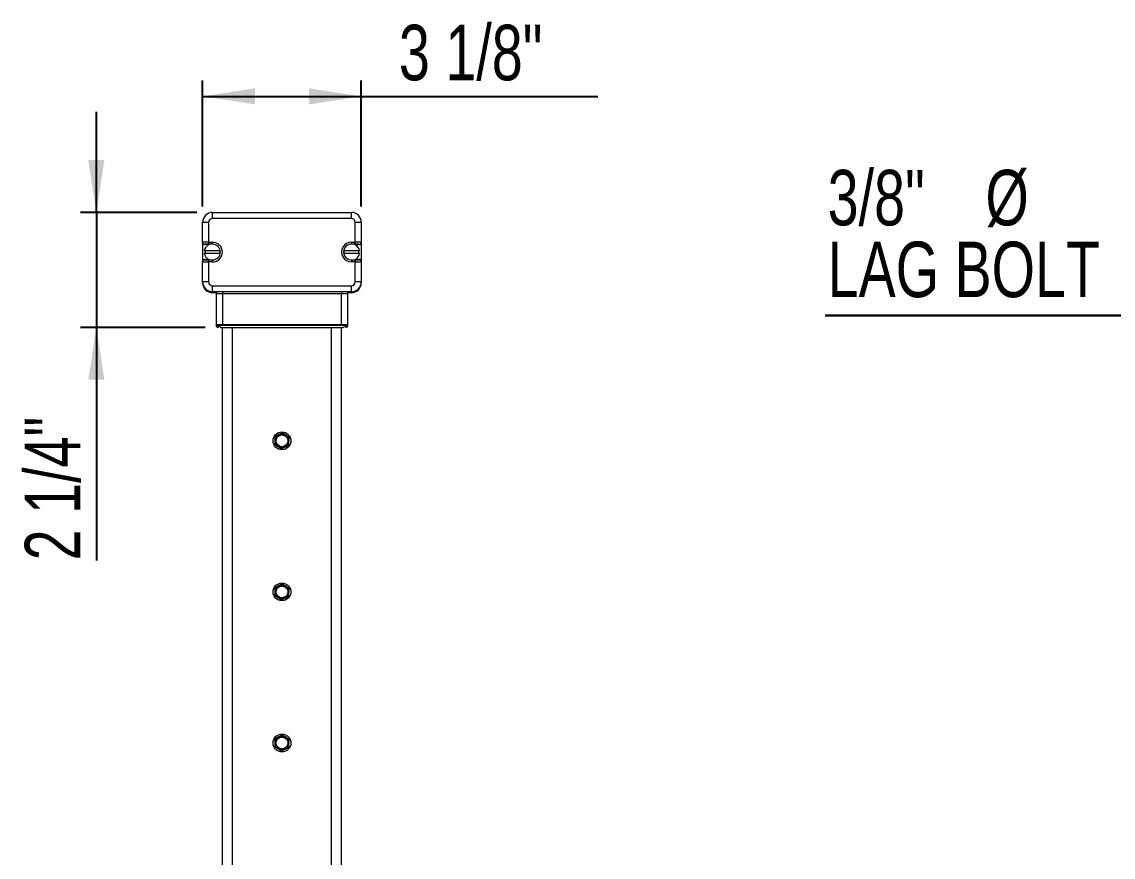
# Model space of a CAD drawing. Header units: inches. Extents: x 0.03 to 2.74, y 0.01 to 1.91.
# Drawn here: x 1.4196 to 1.6453, y 1.2277 to 1.4005 of the extents above; entities that cross this region are included whole.
import ezdxf

# ---------------------------------------------------------------- set-up
doc = ezdxf.new("R2010")
doc.units = ezdxf.units.IN
doc.header["$MEASUREMENT"] = 0
doc.layers.add('SLD-0_0', color=7, linetype='Continuous')
doc.styles.add('SLDTEXTSTYLE0', font='TXT', dxfattribs={"width": 0.75})
doc.dimstyles.new('SLDDIMSTYLE6', dxfattribs={"dimtxt": 0.01148293963254593, "dimasz": 0.01083333333333333, "dimexe": 0, "dimexo": 0.0625, "dimgap": 0.002870734908136483, "dimtad": 1, "dimdec": 0, "dimlfac": 8, "dimrnd": 1e-09, "dimzin": 12, "dimdsep": 46, "dimtxsty": 'SLDTEXTSTYLE0', "dimsah": 1, "dimcen": 0.09, "dimadec": 0, "dimazin": 3, "dimtfac": 1, "dimtdec": 0, "dimtmove": 0, "dimatfit": 0, "dimfxl": 1, "dimfrac": 2, "dimtolj": 1, "dimtzin": 12, "dimarcsym": 0})
doc.dimstyles.new('SLDDIMSTYLE7', dxfattribs={"dimtxt": 0.01148293963254593, "dimasz": 0.01083333333333333, "dimexe": 0, "dimexo": 0.0625, "dimgap": 0.002870734908136483, "dimtad": 1, "dimdec": 3, "dimlfac": 8, "dimrnd": 1e-09, "dimzin": 12, "dimdsep": 46, "dimtxsty": 'SLDTEXTSTYLE0', "dimsah": 1, "dimcen": 0.09, "dimadec": 0, "dimazin": 3, "dimtfac": 1, "dimtdec": 3, "dimtofl": 0, "dimtmove": 0, "dimatfit": 3, "dimfxl": 1, "dimfrac": 2, "dimtolj": 1, "dimtzin": 12, "dimarcsym": 0})

# ---------------------------------------------------------------- blocks, each defined once
blk = doc.blocks.new('_D_4')
at = {"layer": 'SLD-0_0', "color": 7}
for p, q in [((1.434976110417624, 1.361119752845428), (1.434976110417624, 1.381953086178761)), ((1.455735466623463, 1.361119752845428), (1.43169527052261, 1.361119752845428)), ((1.434976110417624, 1.361119752845428), (1.434976110417624, 1.337333663606582)), ((1.45747841281769, 1.337333663606582), (1.43169527052261, 1.337333663606582)), ((1.434976110417624, 1.337333663606582), (1.434976110417624, 1.289147884537571))]:
    blk.add_line(p, q, dxfattribs=at)
for points in [[(1.434976110417624, 1.361119752845428), (1.43664277708429, 1.371953086178761), (1.433309443750957, 1.371953086178761)], [(1.434976110417624, 1.337333663606582), (1.433309443750957, 1.326500330273249), (1.43664277708429, 1.326500330273249)]]:
    blk.add_solid(points, dxfattribs=at)
at = {"layer": 'SLD-0_0', "color": 7, "insert": (1.42017382395247, 1.289147884537571, -0.002365679388276322), "char_height": 0.01148293963254593, "attachment_point": 1, "rotation": 90.00000000000041, "style": 'SLDTEXTSTYLE0'}
blk.add_mtext('2 1/4"', dxfattribs=at)
blk = doc.blocks.new('_D_5')
at = {"layer": 'SLD-0_0', "color": 7}
for p, q in [((1.456965781584093, 1.362350067806057), (1.456965781584093, 1.388415036695874)), ((1.489774180534224, 1.362350067806057), (1.489774180534224, 1.388415036695874)), ((1.456965781584093, 1.385134196800861), (1.489774180534224, 1.385134196800861)), ((1.489774180534224, 1.385134196800861), (1.53869294807753, 1.385134196800861))]:
    blk.add_line(p, q, dxfattribs=at)
for points in [[(1.456965781584093, 1.385134196800861), (1.467799114917426, 1.383467530134194), (1.467799114917426, 1.386800863467528)], [(1.489774180534224, 1.385134196800861), (1.478940847200891, 1.386800863467528), (1.478940847200891, 1.383467530134194)]]:
    blk.add_solid(points, dxfattribs=at)
at = {"layer": 'SLD-0_0', "color": 7, "insert": (1.497561694618168, 1.399936483266014, -0.002365679388276592), "char_height": 0.01148293963254593, "attachment_point": 1, "style": 'SLDTEXTSTYLE0'}
blk.add_mtext('3 1/8"', dxfattribs=at)
blk = doc.blocks.new('SW_NOTE_36')
at = {"layer": 'SLD-0_0', "color": 0}
for p, q in [((-0.07193285331312173, -7.284927983104701e-16), (0, -7.284927983104701e-16)), ((0, -7.284927983104701e-16), (-0.07193285331312173, -7.284927983104701e-16)), ((-0.07193285331312173, -7.284927983104701e-16), (0, -7.284927983104701e-16)), ((0, -7.284927983104701e-16), (-0.07193285331312173, -7.284927983104701e-16)), ((-0.07193285331312173, -7.284927983104701e-16), (0, -7.284927983104701e-16)), ((0, -7.284927983104701e-16), (-0.07193285331312173, -7.284927983104701e-16))]:
    blk.add_line(p, q, dxfattribs=at)
at = {"layer": 'SLD-0_0', "color": 0, "char_height": 0.01148293963254593, "attachment_point": 1, "style": 'SLDTEXTSTYLE0'}
for s, insert in [('3/8"', (-0.07142639023296192, 0.03009920391843023)), ('%%c', (-0.03877975431413034, 0.03009920391843023)), ('LAG BOLT', (-0.07142639023296192, 0.01525112475026337))]:
    blk.add_mtext(s, dxfattribs=dict(at, insert=insert))

msp = doc.modelspace()

# ---------------------------------------------------------------- linework, layer by layer
at = {"color": 7, "linetype": 'Continuous', "lineweight": 15}
for p, q in [((1.458196096544721, 1.359069227911044), (1.456965781584092, 1.359069227911045)), ((1.456965781584092, 1.354923186499572), (1.456965781584092, 1.359069227911045)), ((1.458196096544721, 1.359069227911044), (1.458196096544721, 1.354951828863)), ((1.459016306518475, 1.359889437884798), (1.459016306518475, 1.361119752845428)), ((1.459016306518475, 1.361119752845428), (1.48772365559984, 1.361119752845428)), ((1.48772365559984, 1.359889437884798), (1.459016306518475, 1.359889437884798)), ((1.48772365559984, 1.359889437884798), (1.48772365559984, 1.361119752845428)), ((1.488543865573593, 1.354951828863), (1.488543865573593, 1.359069227911044)), ((1.489774180534223, 1.359069227911045), (1.488543865573593, 1.359069227911044)), ((1.489774180534223, 1.359069227911045), (1.489774180534223, 1.354923186499572)), ((1.456965781584092, 1.354865901772715), (1.456965781584092, 1.354923186499572)), ((1.456965781584092, 1.354865901772715), (1.456965781584092, 1.350969404443074)), ((1.457375886570968, 1.354513331337573), (1.457375886570968, 1.354455546808682)), ((1.458196096544721, 1.354951828863), (1.459016306518475, 1.354951828863)), ((1.458196096544721, 1.354951828863), (1.458196096544721, 1.354541973701001)), ((1.459016306518475, 1.354541973701001), (1.458196096544721, 1.354541973701001)), ((1.459016306518475, 1.354951828863), (1.459016306518475, 1.354541973701001)), ((1.48772365559984, 1.354951828863), (1.488543865573593, 1.354951828863)), ((1.48772365559984, 1.354541973701001), (1.48772365559984, 1.354951828863)), ((1.488543865573593, 1.354541973701001), (1.48772365559984, 1.354541973701001)), ((1.488543865573593, 1.354541973701001), (1.488543865573593, 1.354951828863)), ((1.489364075547346, 1.354455546808682), (1.489364075547346, 1.354513331337573)), ((1.489774180534223, 1.354923186499572), (1.489774180534223, 1.354865901772715)), ((1.489774180534223, 1.354865901772715), (1.489774180534223, 1.350969404443074)), ((1.460638166749221, 1.35316371610002), (1.457311532101577, 1.35316371610002)), ((1.457311532101577, 1.352671590115769), (1.460534387556768, 1.352671590115768)), ((1.45824062245026, 1.354455546808682), (1.457375886570968, 1.354455546808682)), ((1.486204733351067, 1.352676837333693), (1.489427569564837, 1.352665700714578)), ((1.489429270112602, 1.353157823760688), (1.486206433898832, 1.353168960379803)), ((1.488499339668057, 1.354455546808682), (1.489364075547346, 1.354455546808682)), ((1.456965781584092, 1.350912119716217), (1.456965781584092, 1.350969404443074)), ((1.456965781584092, 1.346766078304745), (1.456965781584092, 1.350912119716217)), ((1.457375886570968, 1.351379759407107), (1.457375886570968, 1.351321974878217)), ((1.457375886570968, 1.351379759407107), (1.458240622450259, 1.351379759407107)), ((1.458196096544721, 1.350883477352789), (1.458196096544721, 1.351293332514788)), ((1.458196096544721, 1.351293332514788), (1.459016306518475, 1.351293332514788)), ((1.458196096544721, 1.350883477352789), (1.458196096544721, 1.346766078304745)), ((1.459016306518475, 1.350883477352789), (1.458196096544721, 1.350883477352789)), ((1.459016306518475, 1.350883477352789), (1.459016306518475, 1.351293332514788)), ((1.48772365559984, 1.351293332514788), (1.48772365559984, 1.350883477352789)), ((1.48772365559984, 1.351293332514788), (1.488543865573593, 1.351293332514788)), ((1.488543865573593, 1.350883477352789), (1.48772365559984, 1.350883477352789)), ((1.489364075547346, 1.351379759407107), (1.488499339668057, 1.351379759407108)), ((1.488543865573593, 1.351293332514788), (1.488543865573593, 1.350883477352789)), ((1.488543865573593, 1.346766078304745), (1.488543865573593, 1.350883477352789)), ((1.489364075547346, 1.351321974878217), (1.489364075547346, 1.351379759407107)), ((1.489774180534223, 1.350969404443074), (1.489774180534223, 1.350912119716217)), ((1.489774180534223, 1.350912119716217), (1.489774180534223, 1.346766078304745)), ((1.458196096544721, 1.346766078304745), (1.456965781584092, 1.346766078304745)), ((1.456965781584093, 1.346561025811307), (1.456965781584093, 1.346766078304745)), ((1.459016306518475, 1.345945868330992), (1.48772365559984, 1.345945868330992)), ((1.459016306518475, 1.344715553370362), (1.459016306518475, 1.345945868330992)), ((1.48772365559984, 1.344715553370362), (1.48772365559984, 1.345945868330992)), ((1.489774180534223, 1.346766078304745), (1.488543865573593, 1.346766078304745)), ((1.489774180534224, 1.346766078304745), (1.489774180534224, 1.346561025811307)), ((1.461066831452858, 1.344715553370362), (1.459016306518475, 1.344715553370362)), ((1.459426411505353, 1.344510500876924), (1.459016306518476, 1.344510500876924)), ((1.461066831452858, 1.344305448383485), (1.459836516492228, 1.344305448383485)), ((1.459836516492228, 1.337948821086897), (1.459836516492228, 1.344305448383485)), ((1.485673130665456, 1.344715553370362), (1.461066831452858, 1.344715553370362)), ((1.461066831452858, 1.344715553370362), (1.461066831452858, 1.344305448383485)), ((1.485673130665456, 1.344305448383485), (1.461066831452858, 1.344305448383485)), ((1.461066831452858, 1.344305448383485), (1.461066831452858, 1.337948821086897)), ((1.48772365559984, 1.344715553370362), (1.485673130665456, 1.344715553370362)), ((1.485673130665456, 1.344715553370362), (1.485673130665456, 1.344305448383485)), ((1.486903445626086, 1.344305448383485), (1.485673130665456, 1.344305448383485)), ((1.485673130665456, 1.337948821086897), (1.485673130665456, 1.344305448383485)), ((1.486903445626086, 1.344305448383485), (1.486903445626086, 1.337948821086897)), ((1.487723655599841, 1.344510500876923), (1.487313550612964, 1.344510500876924)), ((1.459836516492228, 1.337948821086897), (1.461066831452858, 1.337948821086897)), ((1.459836516492229, 1.337538716100021), (1.459836516492229, 1.337948821086897)), ((1.461066831452858, 1.337743768593459), (1.460041568985667, 1.337743768593459)), ((1.460246621479106, 1.337743768593459), (1.460246621479106, 1.337538716100021)), ((1.460759252712702, 1.337333663606582), (1.485980709405615, 1.337333663606582)), ((1.461066831452858, 1.337948821086897), (1.485673130665456, 1.337948821086897)), ((1.461066831452858, 1.337948821086897), (1.461066831452858, 1.337743768593459)), ((1.485673130665456, 1.337743768593459), (1.461066831452858, 1.337743768593459)), ((1.461066831452857, 0.910250330273249), (1.461066831452857, 1.337333663606582)), ((1.46311735638724, 0.910250330273249), (1.46311735638724, 1.337333663606582)), ((1.483622605731072, 0.910250330273249), (1.483622605731072, 1.337333663606582)), ((1.485673130665456, 1.337948821086897), (1.485673130665456, 1.337743768593459)), ((1.485673130665456, 1.337948821086897), (1.486903445626086, 1.337948821086897)), ((1.486698393132648, 1.337743768593459), (1.485673130665456, 1.337743768593459)), ((1.485673130665455, 0.910250330273249), (1.485673130665455, 1.337333663606582)), ((1.486493340639211, 1.337538716100021), (1.486493340639211, 1.337743768593459)), ((1.486903445626088, 1.337948821086897), (1.486903445626088, 1.337538716100021)), ((1.471942511678888, 1.314712773581502), (1.471995880854952, 1.314742917233819)), ((1.473385648935844, 1.315527877559647), (1.47343843869255, 1.315496730323553)), ((1.473354313182486, 1.31221318653016), (1.473301523425778, 1.312244333766255)), ((1.474797450439441, 1.313028290508305), (1.474744081263367, 1.312998146855982)), ((1.471942511678888, 1.283462773581502), (1.471995880854952, 1.283492917233819)), ((1.473385648935844, 1.284277877559647), (1.47343843869255, 1.284246730323553)), ((1.473354313182486, 1.28096318653016), (1.473301523425778, 1.280994333766255)), ((1.474797450439441, 1.281778290508305), (1.474744081263367, 1.281748146855982)), ((1.473385648935844, 1.253027877559647), (1.47343843869255, 1.252996730323553)), ((1.471942511678888, 1.252212773581502), (1.471995880854952, 1.252242917233819)), ((1.473354313182486, 1.24971318653016), (1.473301523425778, 1.249744333766255)), ((1.474797450439441, 1.250528290508305), (1.474744081263367, 1.250498146855982))]:
    msp.add_line(p, q, dxfattribs=at)
at = {"color": 8, "linetype": 'Continuous', "lineweight": 15}
for p, q in [((1.459016306518475, 1.354541973701001), (1.459016306518475, 1.354502453117262)), ((1.48772365559984, 1.354541973701001), (1.48772365559984, 1.354492484526191)), ((1.459016306518475, 1.351293332514788), (1.459016306518475, 1.351332853098528)), ((1.48772365559984, 1.351293332514788), (1.48772365559984, 1.351342821689599))]:
    msp.add_line(p, q, dxfattribs=at)
at = {"color": 7, "linetype": 'Continuous', "lineweight": 15}
for centre, radius in [((1.473369981059163, 1.313870532044902), 0.001845472440945128), ((1.47336998105916, 1.313870532044902), 0.001420645347415421), ((1.47336998105916, 1.313870532044902), 0.001217696012070264), ((1.473369981059163, 1.282620532044902), 0.001845472440945128), ((1.47336998105916, 1.282620532044902), 0.001420645347415421), ((1.47336998105916, 1.282620532044902), 0.001217696012070264), ((1.473369981059163, 1.251370532044902), 0.001845472440945128), ((1.47336998105916, 1.251370532044902), 0.001420645347415238), ((1.47336998105916, 1.251370532044902), 0.001217696012070264)]:
    msp.add_circle(centre, radius, dxfattribs=at)
for centre, radius, start, end in [((1.459016306518475, 1.359069227911045), 0.00205052493438318, 90, 180), ((1.459016306518475, 1.359069227911044), 0.0008202099737533164, 90, 180), ((1.487723655599839, 1.359069227911045), 0.002050524934383402, 0, 89.99999999999379), ((1.48772365559984, 1.359069227911044), 0.0008202099737533164, 3.102185814112961e-11, 90), ((1.457375761696576, 1.35492331145008), 0.0004099801315251024, 180.0174621556976, 270.0174515182276), ((1.459016306518476, 1.352917653107894), 0.001722440944881916, 113.25595543317, 171.7867892982638), ((1.459016306518475, 1.352917653107895), 0.00203417575510545, 270.0000000000008, 90), ((1.459016306518475, 1.352917653107895), 0.001624320593106354, 270.0000000000008, 90), ((1.48772365559984, 1.352917653107895), 0.00203417575510545, 90, 270.0000000000008), ((1.48772365559984, 1.352917653107895), 0.001624320593106354, 90, 270.0000000000008), ((1.487723655599841, 1.352917653107895), 0.001722440944882163, 8.015223993350176, 65.90516140802795), ((1.489364200421738, 1.35492331145008), 0.0004099801315253245, 269.982548481743, 359.9825378443041), ((1.459016306518476, 1.352917653107894), 0.001722440944881884, 188.2132107017297, 246.7440445667716), ((1.459016306518476, 1.352917653107894), 0.00155839895013131, 170.9152797126032, 189.0847202873815), ((1.459016306518476, 1.352917653107894), 0.001558398950131275, 350.9152797126201, 9.084720287388752), ((1.487723655599841, 1.352917653107895), 0.001558398950131171, 170.7172930042185, 188.8867335789905), ((1.487723655599841, 1.352917653107895), 0.001722440944881998, 294.0948385919924, 351.5888025898879), ((1.487723655599841, 1.352917653107895), 0.001558398950131492, 350.7172930042368, 8.886733579003353), ((1.457375761696576, 1.350911994765709), 0.0004099801315256701, 89.98254848177322, 179.9825378442412), ((1.489364200421738, 1.350911994765709), 0.0004099801315256701, 0.01746215575881498, 90.01745151822678), ((1.459016306518475, 1.346766078304745), 0.00205052493438318, 180, 270.0000000000008), ((1.459016306518476, 1.346561025811307), 0.00205052493438318, 179.9999999999876, 270.0000000000008), ((1.459016306518475, 1.346766078304745), 0.0008202099737533164, 180, 270.0000000000008), ((1.48772365559984, 1.346766078304745), 0.0008202099737535384, 270.0000000000008, 0), ((1.48772365559984, 1.346766078304745), 0.00205052493438318, 270.0000000000008, 0), ((1.487723655599841, 1.346561025811307), 0.002050524934383402, 270.0000000000008, 1.240874325644782e-11), ((1.459426411505351, 1.344305448383485), 0.0004101049868767692, 6.204371628225921e-11, 90.00000000003104), ((1.459426411505353, 1.344100395890047), 0.0004101049868765472, 359.9999999998121, 90), ((1.487313550612963, 1.344305448383485), 0.0004101049868767692, 89.99999999996899, 180), ((1.487313550612964, 1.344100395890047), 0.0004101049868767692, 90, 179.999999999938), ((1.460041568985667, 1.337948821086897), 0.0002050524934384956, 180, 270.0000000000008), ((1.460041568985668, 1.337538716100021), 0.0002050524934384956, 179.9999999997442, 0), ((1.460759252712702, 1.33764124234674), 0.0003075787401574907, 160.5287793655146, 270.0000000000008), ((1.485980709405615, 1.33764124234674), 0.0003075787401575647, 270.0000000000008, 19.4712206345244), ((1.486698393132649, 1.337538716100021), 0.0002050524934382736, 179.9999999998759, 1.240874325645184e-10), ((1.486698393132648, 1.337948821086897), 0.0002050524934380515, 270.0000000000008, 0), ((1.47336998105916, 1.313870532044902), 0.00143536745406842, 175.7205514342536, 235.7205514342297), ((1.47336998105916, 1.313870532044902), 0.001435367454068015, 115.7205514342192, 175.7205514342536), ((1.47336998105916, 1.313870532044902), 0.001435367454068179, 55.72055143421156, 115.7205514342192), ((1.47336998105916, 1.313870532044902), 0.001435367454068712, 355.7205514342386, 55.72055143421156), ((1.47336998105916, 1.313870532044902), 0.001435367454068868, 235.7205514342297, 295.7205514342446), ((1.47336998105916, 1.313870532044902), 0.001435367454068868, 295.7205514342446, 355.7205514342386), ((1.47336998105916, 1.282620532044902), 0.00143536745406842, 175.7205514342536, 235.7205514342297), ((1.47336998105916, 1.282620532044902), 0.001435367454068015, 115.7205514342192, 175.7205514342536), ((1.47336998105916, 1.282620532044902), 0.001435367454068179, 55.72055143421156, 115.7205514342192), ((1.47336998105916, 1.282620532044902), 0.001435367454068868, 295.7205514342446, 355.7205514342386), ((1.47336998105916, 1.282620532044902), 0.001435367454068712, 355.7205514342386, 55.72055143421156), ((1.47336998105916, 1.282620532044902), 0.001435367454068868, 235.7205514342297, 295.7205514342446), ((1.47336998105916, 1.251370532044902), 0.001435367454068053, 175.7205514342447, 235.7205514342197), ((1.47336998105916, 1.251370532044902), 0.001435367454068032, 115.7205514342154, 175.7205514342447), ((1.47336998105916, 1.251370532044902), 0.001435367454068362, 55.72055143421656, 115.7205514342154), ((1.47336998105916, 1.251370532044902), 0.001435367454068696, 295.7205514342484, 355.7205514342476), ((1.47336998105916, 1.251370532044902), 0.001435367454068696, 355.7205514342476, 55.72055143421656), ((1.47336998105916, 1.251370532044902), 0.001435367454068668, 235.7205514342197, 295.7205514342484)]:
    msp.add_arc(centre, radius, start, end, dxfattribs=at)
for centre, major_axis, ratio, start_param, end_param in [((1.458196096544721, 1.354923186499572), (0.001230314960630086, 0), 0.0232805129943924, 1.570796326794897, 3.141592653589788), ((1.457375886570968, 1.354865901772715), (0, -0.0004103549640330772), 0.999390827019434, 4.712388980384704, 6.283185307179586), ((1.458196096544721, 1.354513331337573), (0.0008202099737533163, 0), 0.03492076949159175, 1.570796326794897, 3.14159265358979), ((1.488543865573593, 1.354923186499572), (0.001230314960630086, 0), 0.0232805129943924, 0, 1.570796326794897), ((1.488543865573593, 1.354513331337573), (0.0008202099737533163, 0), 0.03492076949159175, 0, 1.570796326794897), ((1.489364075547346, 1.354865901772715), (0, -0.0004103549640330772), 0.9993908270199752, 0, 1.570796326794897), ((1.457375886570968, 1.350969404443074), (0, -0.0004103549640332993), 0.9993908270188933, 3.141592653589793, 4.712388980384704), ((1.458196096544721, 1.350912119716217), (0.001230314960629864, 0), 0.0232805129943966, 3.141592653589788, 4.71238898038469), ((1.458196096544721, 1.351321974878217), (0.0008202099737533163, 0), 0.03492076949186246, 3.14159265358979, 4.71238898038469), ((1.488543865573593, 1.351321974878217), (0.0008202099737533163, 0), 0.03492076949186246, 4.71238898038469, 6.283185307179586), ((1.488543865573593, 1.350912119716217), (0.001230314960630086, 0), 0.0232805129943924, 4.71238898038469, 6.283185307179586), ((1.489364075547346, 1.350969404443074), (0, -0.0004103549640332993), 0.9993908270194344, 1.570796326794897, 3.14159265358871)]:
    msp.add_ellipse(centre, major_axis=major_axis, ratio=ratio, start_param=start_param, end_param=end_param, dxfattribs=at)
for points, knots in [([(1.47193861546193, 1.313977640659234), (1.47193715065418, 1.313958065432416), (1.471930877862387, 1.313874237829699), (1.471919779564598, 1.313725923693236), (1.471905362808063, 1.313533262725132), (1.47189098929891, 1.313341179701367), (1.471881519199085, 1.313214624286786), (1.471876776274613, 1.313151241346364)], [0, 0, 0, 0, 0.07000203757703553, 0.2997719030332087, 0.5308036500303952, 0.7650116797091873, 1, 1, 1, 1]), ([(1.471934677740549, 1.31388410082413), (1.471935033198068, 1.313921701064163), (1.471935744831066, 1.313996977490019), (1.471937417357494, 1.314173897070882), (1.471939695178936, 1.314414844662329), (1.471941569718967, 1.314613133210092), (1.471942511678888, 1.314712773581502)], [0, 0, 0, 0, 0.1340924543929196, 0.2684557516679139, 0.6323976274516073, 1, 1, 1, 1]), ([(1.472000454649247, 1.314804039972104), (1.47199546300474, 1.314737333215924), (1.47198546305452, 1.314603697048485), (1.471970115749045, 1.314398600519089), (1.471954476452885, 1.314189601918695), (1.47194391372384, 1.314048444953277), (1.47193861546193, 1.313977640659234)], [0, 0, 0, 0, 0.2472686137517636, 0.4953625653848727, 0.7468740051198793, 1, 1, 1, 1]), ([(1.472747057041521, 1.315163685321372), (1.472729371993937, 1.315155166268686), (1.472653638764549, 1.315118684864373), (1.472519645805738, 1.315054139203965), (1.472345588134773, 1.314970293997313), (1.472172052601981, 1.314886700309498), (1.472057717348054, 1.314831623949233), (1.472000454649247, 1.314804039972104)], [0, 0, 0, 0, 0.07000203757752667, 0.2997719030339582, 0.5308036500303436, 0.7650116797102005, 1, 1, 1, 1]), ([(1.472704861256877, 1.315143359217595), (1.472708358662813, 1.315145334601072), (1.472767993815106, 1.315179017363842), (1.472884064191452, 1.315244575525443), (1.473066504662031, 1.31534762043862), (1.473233948170443, 1.315442194859147), (1.473344183854395, 1.3155044575054), (1.473385648935844, 1.315527877559647)], [0, 0, 0, 0, 0.01516943979454904, 0.2586579507360404, 0.5038514094856219, 0.8133740275495125, 1, 1, 1, 1]), ([(1.473493659433794, 1.315523330670641), (1.473402993144061, 1.315479655871611), (1.473251317128366, 1.315406592117456), (1.473033244660418, 1.315301544571784), (1.472874820991238, 1.315225230409889), (1.472779068101879, 1.315179105348286), (1.472747057041521, 1.315163685321372)], [0, 0, 0, 0, 0.3712025121231188, 0.6209862366786952, 0.8732922574424363, 1, 1, 1, 1]), ([(1.473493659433794, 1.315523330670641), (1.473576850718654, 1.315466625138474), (1.473743973469335, 1.315352709545867), (1.473944810535834, 1.315215813322256), (1.474090155044734, 1.315116742395071), (1.474148982628464, 1.315076643850529), (1.474178422638751, 1.31505657670704)], [0, 0, 0, 0, 0.371401641752418, 0.746107769354993, 0.8729407293654168, 1, 1, 1, 1]), ([(1.474099383625982, 1.315106756791346), (1.474116290124123, 1.315096781547625), (1.474188689347015, 1.315054064251141), (1.474316783529311, 1.314978485578552), (1.474483178653593, 1.314880308421762), (1.474649074625809, 1.314782425776791), (1.474758376495021, 1.314717935024452), (1.47481311831612, 1.314685636023048)], [0, 0, 0, 0, 0.07000203757794643, 0.2997719030338986, 0.5308036500309359, 0.765011679710603, 1, 1, 1, 1]), ([(1.474178422638751, 1.31505657670704), (1.474222131359636, 1.31502678360693), (1.474309720363898, 1.314967080464864), (1.474441130677263, 1.314877507479374), (1.474572296977386, 1.314788100820211), (1.474713535102429, 1.31469182892038), (1.474809806705462, 1.314626207473474), (1.474863185843708, 1.314589822743439)], [0, 0, 0, 0, 0.1885974294568357, 0.3779351286953503, 0.5692809734079829, 0.761181805003203, 1, 1, 1, 1]), ([(1.474797450439441, 1.313028290508305), (1.474797778548566, 1.313062997839579), (1.474798435016296, 1.313132438892181), (1.474800047984136, 1.313303058374892), (1.474802324050844, 1.313543820351066), (1.474804293639137, 1.313752163088853), (1.47480528437778, 1.313856963265675)], [0, 0, 0, 0, 0.1285821625222857, 0.2572620937267839, 0.6263893585296069, 1, 1, 1, 1]), ([(1.47480134665639, 1.31376342343057), (1.47480281146414, 1.313782998657387), (1.474809084255934, 1.313866826260105), (1.474820182553719, 1.314015140396567), (1.474834599310257, 1.314207801364672), (1.474848972819409, 1.314399884388437), (1.474858442919235, 1.314526439803018), (1.474863185843708, 1.314589822743439)], [0, 0, 0, 0, 0.0700020375769059, 0.2997719030333089, 0.5308036500302589, 0.765011679709882, 1, 1, 1, 1]), ([(1.471876776274613, 1.313151241346364), (1.471959967559473, 1.313094535814197), (1.472127090310153, 1.31298062022159), (1.472327927376652, 1.312843723997979), (1.472473271885552, 1.312744653070795), (1.472532099469282, 1.312704554526252), (1.472561539479568, 1.312684487382764)], [0, 0, 0, 0, 0.3714016417522832, 0.7461077693553909, 0.8729407293665354, 1, 1, 1, 1]), ([(1.472640578492348, 1.312634307298458), (1.472623671994206, 1.31264428254218), (1.472551272771315, 1.312686999838664), (1.472423178589018, 1.312762578511253), (1.472256783464737, 1.312860755668045), (1.47209088749252, 1.312958638313015), (1.471981585623309, 1.313023129065355), (1.47192684380221, 1.313055428066759)], [0, 0, 0, 0, 0.07000203757776055, 0.2997719030334528, 0.5308036500310126, 0.7650116797100219, 1, 1, 1, 1]), ([(1.472561539479568, 1.312684487382764), (1.472605248200453, 1.312654694282654), (1.472692837204715, 1.312594991140588), (1.472824247518081, 1.312505418155098), (1.472955413818204, 1.312416011495934), (1.473096651943247, 1.312319739596103), (1.47319292354628, 1.312254118149197), (1.473246302684526, 1.312217733419162)], [0, 0, 0, 0, 0.1885974294573997, 0.377935128695691, 0.5692809734087276, 0.7611818050033476, 1, 1, 1, 1]), ([(1.473246302684526, 1.312217733419162), (1.473336968974259, 1.312261408218193), (1.473488644989954, 1.312334471972348), (1.473706717457902, 1.312439519518019), (1.473865141127082, 1.312515833679914), (1.473960894016441, 1.312561958741517), (1.473992905076799, 1.312577378768431)], [0, 0, 0, 0, 0.3712025121231294, 0.6209862366785385, 0.8732922574420833, 1, 1, 1, 1]), ([(1.474035100861476, 1.312597704872225), (1.474031603455532, 1.312595729488744), (1.473971968303231, 1.31256204672597), (1.473855897926877, 1.312496488564364), (1.473673457456298, 1.312393443651189), (1.473506013947887, 1.31229886923066), (1.473395778263934, 1.312236606584407), (1.473354313182486, 1.31221318653016)], [0, 0, 0, 0, 0.01516943982732829, 0.2586579507605409, 0.5038514095007576, 0.8133740275548987, 0.9999999999999999, 0.9999999999999999, 0.9999999999999999, 0.9999999999999999]), ([(1.473992905076799, 1.312577378768431), (1.474010590124383, 1.312585897821117), (1.47408632335377, 1.312622379225433), (1.474220316312582, 1.312686924885837), (1.474394373983546, 1.312770770092491), (1.474567909516339, 1.312854363780305), (1.474682244770265, 1.312909440140571), (1.474739507469073, 1.3129370241177)], [0, 0, 0, 0, 0.07000203757696917, 0.2997719030336823, 0.530803650030137, 0.765011679709376, 1, 1, 1, 1]), ([(1.474739507469073, 1.3129370241177), (1.47474449911358, 1.31300373087388), (1.4747544990638, 1.313137367041319), (1.474769846369276, 1.313342463570714), (1.474785485665434, 1.313551462171108), (1.47479604839448, 1.313692619136526), (1.47480134665639, 1.31376342343057)], [0, 0, 0, 0, 0.247268613751271, 0.4953625653849585, 0.7468740051195573, 1, 1, 1, 1]), ([(1.47193861546193, 1.282727640659234), (1.47193715065418, 1.282708065432416), (1.471930877862387, 1.282624237829699), (1.471919779564598, 1.282475923693236), (1.471905362808063, 1.282283262725132), (1.47189098929891, 1.282091179701367), (1.471881519199085, 1.281964624286786), (1.471876776274613, 1.281901241346364)], [0, 0, 0, 0, 0.07000203757703553, 0.2997719030332087, 0.5308036500303952, 0.7650116797091873, 1, 1, 1, 1]), ([(1.471934677740549, 1.28263410082413), (1.471935033198068, 1.282671701064163), (1.471935744831066, 1.282746977490019), (1.471937417357494, 1.282923897070882), (1.471939695178936, 1.283164844662329), (1.471941569718967, 1.283363133210092), (1.471942511678888, 1.283462773581502)], [0, 0, 0, 0, 0.1340924543929196, 0.2684557516679139, 0.6323976274516073, 1, 1, 1, 1]), ([(1.472000454649247, 1.283554039972104), (1.47199546300474, 1.283487333215924), (1.47198546305452, 1.283353697048485), (1.471970115749045, 1.283148600519089), (1.471954476452885, 1.282939601918695), (1.47194391372384, 1.282798444953277), (1.47193861546193, 1.282727640659234)], [0, 0, 0, 0, 0.2472686137517636, 0.4953625653848727, 0.7468740051198793, 1, 1, 1, 1]), ([(1.472747057041521, 1.283913685321372), (1.472729371993937, 1.283905166268686), (1.472653638764549, 1.283868684864373), (1.472519645805738, 1.283804139203965), (1.472345588134773, 1.283720293997312), (1.472172052601981, 1.283636700309498), (1.472057717348054, 1.283581623949233), (1.472000454649247, 1.283554039972104)], [0, 0, 0, 0, 0.07000203757752667, 0.2997719030339583, 0.5308036500303436, 0.7650116797102005, 1, 1, 1, 1]), ([(1.472704861256877, 1.283893359217595), (1.472708358662813, 1.283895334601072), (1.472767993815106, 1.283929017363843), (1.472884064191452, 1.283994575525443), (1.473066504662031, 1.28409762043862), (1.473233948170443, 1.284192194859147), (1.473344183854395, 1.2842544575054), (1.473385648935844, 1.284277877559647)], [0, 0, 0, 0, 0.01516943979454904, 0.2586579507360404, 0.5038514094856219, 0.8133740275495125, 1, 1, 1, 1]), ([(1.473493659433794, 1.284273330670641), (1.473402993144061, 1.284229655871611), (1.473251317128366, 1.284156592117456), (1.473033244660418, 1.284051544571784), (1.472874820991238, 1.283975230409889), (1.472779068101879, 1.283929105348286), (1.472747057041521, 1.283913685321372)], [0, 0, 0, 0, 0.3712025121231188, 0.6209862366786952, 0.8732922574424363, 1, 1, 1, 1]), ([(1.473493659433794, 1.284273330670641), (1.473576850718654, 1.284216625138474), (1.473743973469335, 1.284102709545867), (1.473944810535834, 1.283965813322256), (1.474090155044734, 1.283866742395071), (1.474148982628464, 1.283826643850529), (1.474178422638751, 1.28380657670704)], [0, 0, 0, 0, 0.371401641752418, 0.746107769354993, 0.8729407293654168, 1, 1, 1, 1]), ([(1.474099383625982, 1.283856756791346), (1.474116290124123, 1.283846781547625), (1.474188689347015, 1.283804064251141), (1.474316783529311, 1.283728485578552), (1.474483178653593, 1.283630308421762), (1.474649074625809, 1.283532425776791), (1.474758376495021, 1.283467935024452), (1.47481311831612, 1.283435636023048)], [0, 0, 0, 0, 0.07000203757794642, 0.2997719030338986, 0.530803650030936, 0.765011679710603, 1, 1, 1, 1]), ([(1.474178422638751, 1.28380657670704), (1.474222131359636, 1.28377678360693), (1.474309720363898, 1.283717080464864), (1.474441130677263, 1.283627507479374), (1.474572296977386, 1.283538100820211), (1.474713535102429, 1.28344182892038), (1.474809806705462, 1.283376207473474), (1.474863185843708, 1.283339822743439)], [0, 0, 0, 0, 0.1885974294568357, 0.3779351286953503, 0.5692809734079829, 0.761181805003203, 1, 1, 1, 1]), ([(1.474739507469073, 1.2816870241177), (1.47474449911358, 1.28175373087388), (1.4747544990638, 1.281887367041319), (1.474769846369276, 1.282092463570714), (1.474785485665434, 1.282301462171108), (1.47479604839448, 1.282442619136526), (1.47480134665639, 1.28251342343057)], [0, 0, 0, 0, 0.247268613751271, 0.4953625653849585, 0.7468740051195573, 1, 1, 1, 1]), ([(1.474797450439441, 1.281778290508305), (1.474797778548566, 1.281812997839579), (1.474798435016296, 1.281882438892181), (1.474800047984136, 1.282053058374892), (1.474802324050844, 1.282293820351066), (1.474804293639137, 1.282502163088853), (1.47480528437778, 1.282606963265675)], [0, 0, 0, 0, 0.1285821625222857, 0.2572620937267839, 0.6263893585296069, 1, 1, 1, 1]), ([(1.47480134665639, 1.28251342343057), (1.47480281146414, 1.282532998657387), (1.474809084255934, 1.282616826260105), (1.474820182553719, 1.282765140396567), (1.474834599310257, 1.282957801364672), (1.474848972819409, 1.283149884388437), (1.474858442919235, 1.283276439803018), (1.474863185843708, 1.283339822743439)], [0, 0, 0, 0, 0.0700020375769059, 0.2997719030333089, 0.5308036500302589, 0.765011679709882, 1, 1, 1, 1]), ([(1.471876776274613, 1.281901241346364), (1.471959967559473, 1.281844535814197), (1.472127090310153, 1.28173062022159), (1.472327927376652, 1.281593723997979), (1.472473271885552, 1.281494653070795), (1.472532099469282, 1.281454554526252), (1.472561539479568, 1.281434487382764)], [0, 0, 0, 0, 0.3714016417522832, 0.7461077693553909, 0.8729407293665354, 1, 1, 1, 1]), ([(1.472640578492348, 1.281384307298458), (1.472623671994206, 1.28139428254218), (1.472551272771315, 1.281436999838664), (1.472423178589018, 1.281512578511253), (1.472256783464737, 1.281610755668045), (1.47209088749252, 1.281708638313015), (1.471981585623309, 1.281773129065355), (1.47192684380221, 1.281805428066759)], [0, 0, 0, 0, 0.07000203757776056, 0.2997719030334528, 0.5308036500310126, 0.7650116797100219, 1, 1, 1, 1]), ([(1.472561539479568, 1.281434487382764), (1.472605248200453, 1.281404694282654), (1.472692837204715, 1.281344991140588), (1.472824247518081, 1.281255418155097), (1.472955413818204, 1.281166011495934), (1.473096651943247, 1.281069739596103), (1.47319292354628, 1.281004118149197), (1.473246302684526, 1.280967733419162)], [0, 0, 0, 0, 0.1885974294573997, 0.377935128695691, 0.5692809734087276, 0.7611818050033476, 1, 1, 1, 1]), ([(1.473246302684526, 1.280967733419162), (1.473336968974259, 1.281011408218193), (1.473488644989954, 1.281084471972348), (1.473706717457902, 1.281189519518019), (1.473865141127082, 1.281265833679914), (1.473960894016441, 1.281311958741517), (1.473992905076799, 1.281327378768431)], [0, 0, 0, 0, 0.3712025121231295, 0.6209862366785385, 0.8732922574420834, 1, 1, 1, 1]), ([(1.474035100861476, 1.281347704872225), (1.474031603455532, 1.281345729488744), (1.473971968303231, 1.28131204672597), (1.473855897926877, 1.281246488564364), (1.473673457456298, 1.281143443651189), (1.473506013947887, 1.28104886923066), (1.473395778263934, 1.280986606584407), (1.473354313182486, 1.28096318653016)], [0, 0, 0, 0, 0.01516943982732829, 0.2586579507605409, 0.5038514095007576, 0.8133740275548987, 0.9999999999999999, 0.9999999999999999, 0.9999999999999999, 0.9999999999999999]), ([(1.473992905076799, 1.281327378768431), (1.474010590124383, 1.281335897821117), (1.47408632335377, 1.281372379225432), (1.474220316312582, 1.281436924885837), (1.474394373983546, 1.281520770092491), (1.474567909516339, 1.281604363780305), (1.474682244770265, 1.281659440140571), (1.474739507469073, 1.2816870241177)], [0, 0, 0, 0, 0.07000203757696918, 0.2997719030336823, 0.5308036500301369, 0.765011679709376, 1, 1, 1, 1]), ([(1.472704861256877, 1.252643359217595), (1.472708358662813, 1.252645334601072), (1.472767993815106, 1.252679017363842), (1.472884064191452, 1.252744575525444), (1.473066504662031, 1.25284762043862), (1.473233948170443, 1.252942194859147), (1.473344183854395, 1.2530044575054), (1.473385648935844, 1.253027877559647)], [0, 0, 0, 0, 0.01516943979454903, 0.2586579507360403, 0.5038514094856218, 0.8133740275495123, 0.9999999999999999, 0.9999999999999999, 0.9999999999999999, 0.9999999999999999]), ([(1.473493659433794, 1.253023330670641), (1.473402993144061, 1.252979655871611), (1.473251317128366, 1.252906592117456), (1.473033244660418, 1.252801544571784), (1.472874820991238, 1.252725230409889), (1.472779068101879, 1.252679105348286), (1.472747057041521, 1.252663685321372)], [0, 0, 0, 0, 0.3712025121231188, 0.6209862366786952, 0.8732922574424363, 1, 1, 1, 1]), ([(1.473493659433794, 1.253023330670641), (1.473576850718654, 1.252966625138474), (1.473743973469335, 1.252852709545867), (1.473944810535834, 1.252715813322256), (1.474090155044734, 1.252616742395071), (1.474148982628464, 1.252576643850529), (1.474178422638751, 1.25255657670704)], [0, 0, 0, 0, 0.371401641752418, 0.746107769354993, 0.8729407293654168, 1, 1, 1, 1]), ([(1.47193861546193, 1.251477640659234), (1.47193715065418, 1.251458065432416), (1.471930877862387, 1.251374237829699), (1.471919779564598, 1.251225923693236), (1.471905362808063, 1.251033262725132), (1.47189098929891, 1.250841179701366), (1.471881519199085, 1.250714624286786), (1.471876776274613, 1.250651241346364)], [0, 0, 0, 0, 0.07000203757703553, 0.2997719030332087, 0.5308036500303952, 0.7650116797091873, 1, 1, 1, 1]), ([(1.471876776274613, 1.250651241346364), (1.471959967559473, 1.250594535814197), (1.472127090310153, 1.25048062022159), (1.472327927376652, 1.250343723997979), (1.472473271885552, 1.250244653070795), (1.472532099469282, 1.250204554526252), (1.472561539479568, 1.250184487382764)], [0, 0, 0, 0, 0.3714016417522832, 0.7461077693553909, 0.8729407293665354, 1, 1, 1, 1]), ([(1.471934677740549, 1.25138410082413), (1.471935033198068, 1.251421701064163), (1.471935744831066, 1.251496977490019), (1.471937417357494, 1.251673897070882), (1.471939695178936, 1.251914844662329), (1.471941569718967, 1.252113133210092), (1.471942511678888, 1.252212773581502)], [0, 0, 0, 0, 0.1340924543929196, 0.2684557516679139, 0.6323976274516073, 1, 1, 1, 1]), ([(1.472000454649247, 1.252304039972103), (1.47199546300474, 1.252237333215924), (1.47198546305452, 1.252103697048485), (1.471970115749045, 1.251898600519089), (1.471954476452885, 1.251689601918695), (1.47194391372384, 1.251548444953277), (1.47193861546193, 1.251477640659234)], [0, 0, 0, 0, 0.2472686137517636, 0.4953625653848727, 0.7468740051198793, 1, 1, 1, 1]), ([(1.472747057041521, 1.252663685321372), (1.472729371993937, 1.252655166268686), (1.472653638764549, 1.252618684864373), (1.472519645805738, 1.252554139203965), (1.472345588134773, 1.252470293997313), (1.472172052601981, 1.252386700309498), (1.472057717348054, 1.252331623949233), (1.472000454649247, 1.252304039972103)], [0, 0, 0, 0, 0.07000203757752667, 0.2997719030339582, 0.5308036500303436, 0.7650116797102005, 1, 1, 1, 1]), ([(1.474099383625982, 1.252606756791346), (1.474116290124123, 1.252596781547625), (1.474188689347015, 1.252554064251141), (1.474316783529311, 1.252478485578552), (1.474483178653593, 1.252380308421762), (1.474649074625809, 1.252282425776791), (1.474758376495021, 1.252217935024452), (1.47481311831612, 1.252185636023048)], [0, 0, 0, 0, 0.07000203757794642, 0.2997719030338987, 0.530803650030936, 0.765011679710603, 1, 1, 1, 1]), ([(1.474178422638751, 1.25255657670704), (1.474222131359636, 1.25252678360693), (1.474309720363898, 1.252467080464864), (1.474441130677263, 1.252377507479374), (1.474572296977385, 1.252288100820211), (1.474713535102429, 1.25219182892038), (1.474809806705462, 1.252126207473474), (1.474863185843708, 1.252089822743439)], [0, 0, 0, 0, 0.1885974294568357, 0.3779351286953503, 0.5692809734079829, 0.761181805003203, 1, 1, 1, 1]), ([(1.474739507469073, 1.2504370241177), (1.47474449911358, 1.25050373087388), (1.4747544990638, 1.250637367041319), (1.474769846369276, 1.250842463570714), (1.474785485665434, 1.251051462171108), (1.47479604839448, 1.251192619136526), (1.47480134665639, 1.25126342343057)], [0, 0, 0, 0, 0.247268613751271, 0.4953625653849585, 0.7468740051195573, 1, 1, 1, 1]), ([(1.474797450439441, 1.250528290508305), (1.474797778548566, 1.25056299783958), (1.474798435016296, 1.250632438892181), (1.474800047984136, 1.250803058374892), (1.474802324050844, 1.251043820351066), (1.474804293639137, 1.251252163088853), (1.47480528437778, 1.251356963265675)], [0, 0, 0, 0, 0.1285821625222857, 0.2572620937267839, 0.6263893585296069, 1, 1, 1, 1]), ([(1.47480134665639, 1.25126342343057), (1.47480281146414, 1.251282998657387), (1.474809084255934, 1.251366826260105), (1.474820182553719, 1.251515140396567), (1.474834599310257, 1.251707801364672), (1.474848972819409, 1.251899884388437), (1.474858442919235, 1.252026439803018), (1.474863185843708, 1.252089822743439)], [0, 0, 0, 0, 0.0700020375769059, 0.2997719030333089, 0.5308036500302589, 0.765011679709882, 1, 1, 1, 1]), ([(1.472640578492348, 1.250134307298458), (1.472623671994206, 1.25014428254218), (1.472551272771315, 1.250186999838665), (1.472423178589018, 1.250262578511253), (1.472256783464737, 1.250360755668045), (1.47209088749252, 1.250458638313015), (1.471981585623309, 1.250523129065355), (1.47192684380221, 1.250555428066759)], [0, 0, 0, 0, 0.07000203757776056, 0.2997719030334527, 0.5308036500310126, 0.7650116797100219, 1, 1, 1, 1]), ([(1.472561539479568, 1.250184487382764), (1.472605248200453, 1.250154694282654), (1.472692837204715, 1.250094991140588), (1.472824247518081, 1.250005418155098), (1.472955413818204, 1.249916011495935), (1.473096651943247, 1.249819739596103), (1.47319292354628, 1.249754118149197), (1.473246302684526, 1.249717733419162)], [0, 0, 0, 0, 0.1885974294573997, 0.377935128695691, 0.5692809734087276, 0.7611818050033476, 1, 1, 1, 1]), ([(1.473246302684526, 1.249717733419162), (1.473336968974259, 1.249761408218193), (1.473488644989954, 1.249834471972348), (1.473706717457902, 1.249939519518019), (1.473865141127082, 1.250015833679914), (1.473960894016441, 1.250061958741517), (1.473992905076799, 1.250077378768431)], [0, 0, 0, 0, 0.3712025121231295, 0.6209862366785385, 0.8732922574420834, 1, 1, 1, 1]), ([(1.474024608812457, 1.25009177881713), (1.473968498926088, 1.250060087173545), (1.473855886262417, 1.249996481976116), (1.473673461558817, 1.249893445968348), (1.473506013323826, 1.249798868878182), (1.473395778093357, 1.249736606488062), (1.473354313182486, 1.24971318653016)], [0, 0, 0, 0, 0.2472389878828714, 0.4962091850477792, 0.8104994097539177, 1, 1, 1, 1]), ([(1.473992905076799, 1.250077378768431), (1.474010590124383, 1.250085897821117), (1.47408632335377, 1.250122379225432), (1.474220316312582, 1.250186924885837), (1.474394373983546, 1.250270770092491), (1.474567909516339, 1.250354363780305), (1.474682244770265, 1.250409440140571), (1.474739507469073, 1.2504370241177)], [0, 0, 0, 0, 0.07000203757696917, 0.2997719030336823, 0.530803650030137, 0.765011679709376, 1, 1, 1, 1])]:
    msp.add_open_spline(points, degree=3, knots=knots, dxfattribs=at)

# ---------------------------------------------------------------- block references
at = {"layer": 'SLD-0_0', "color": 7}
msp.add_blockref('SW_NOTE_36', (1.657672135902798, 1.339822495450101), dxfattribs=at)

# ---------------------------------------------------------------- dimensions: what is measured, and where the dimension line sits
dim = msp.add_linear_dim(base=(1.489774180534224, 1.385134196800861), p1=(1.456965781584093, 1.359069227911044), p2=(1.489774180534224, 1.359069227911044), text='3 1/8"', dimstyle='SLDDIMSTYLE7', dxfattribs=at)
dim.commit()
dim.dimension.update_dxf_attribs({"geometry": '_D_5', "text_midpoint": (1.518127321347849, 1.385134196800861)})
dim = msp.add_linear_dim(base=(1.434976110417624, 1.337333663606582), p1=(1.459016306518476, 1.361119752845428), p2=(1.460759252712703, 1.337333663606582), angle=90.0000000000002, text='2 1/4"', dimstyle='SLDDIMSTYLE6', dxfattribs=at)
dim.commit()
dim.dimension.update_dxf_attribs({"geometry": '_D_4', "text_midpoint": (1.434976110417624, 1.309713511267252)})

doc.saveas('drawing.dxf')
